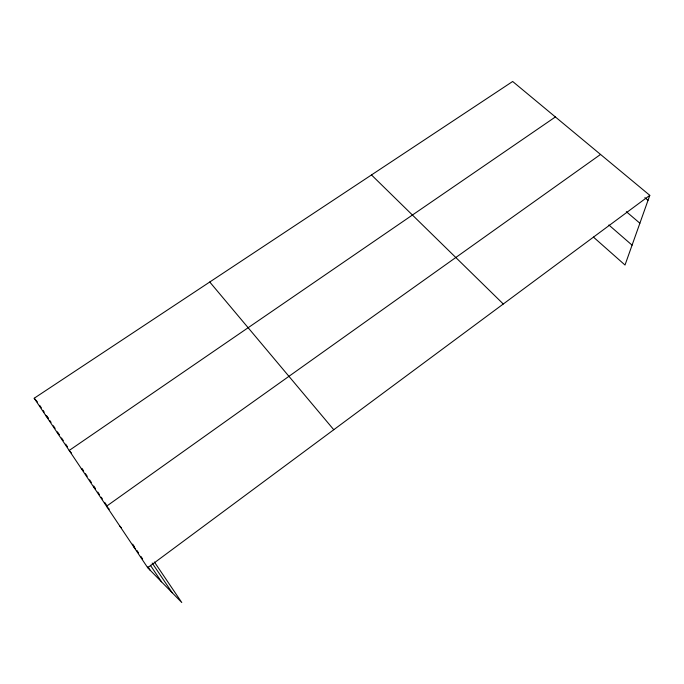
<?xml version="1.0" encoding="UTF-8"?>
<svg xmlns="http://www.w3.org/2000/svg" width="684" height="684" viewBox="0 0 684 684"><rect width="100%" height="100%" fill="white"/><g stroke="black" fill="none" stroke-linecap="round" stroke-linejoin="round"><path stroke-width="1.03" d="M154.404 562.017L181.773 602.519L147.701 567.72L34.2 398.233L512.667 81.481L649.8 195.342L625.014 265.024L593.413 237.074M147.701 567.72L649.8 195.342M600.543 154.439L106.524 506.228L109.286 509.229M555.399 116.955L69.187 450.474L71.581 453.184M644.867 197.693L648.022 200.327M626.339 211.681L639.882 223.215M608.863 224.985L632.084 245.163M371.489 174.942L503.287 304.004M133.654 546.738L135.594 548.765M119.931 526.244L121.265 527.672M93.802 487.23L95.221 488.795M81.362 468.651L83.696 471.259M57.276 432.69L59.115 434.785M45.614 415.282L48.119 418.163M34.2 398.233L37.398 401.944M209.757 282.013L333.766 429.723M152.173 563.026L172.206 592.746M150.352 565.223L161.501 581.819M39.663 405.338L41.373 407.878M43.075 410.417L44.203 412.11M46.478 415.496L48.179 418.044M49.906 420.617L51.069 422.344M53.386 425.807L55.122 428.398M57.447 431.861L59.183 434.46M61.526 437.957L63.304 440.607M65.673 444.138L67.451 446.789M81.977 468.472L83.132 470.19M85.466 473.67L87.227 476.303M89.587 479.817L91.348 482.459M93.708 485.973L95.469 488.607M97.795 492.078L99.522 494.652M101.249 497.225L102.395 498.935M104.695 502.364L106.413 504.937M132.679 544.139L134.457 546.79M136.817 550.312L138.561 552.911M140.887 556.383L142.631 558.982M147.864 566.788L150.189 570.259"/></g></svg>
